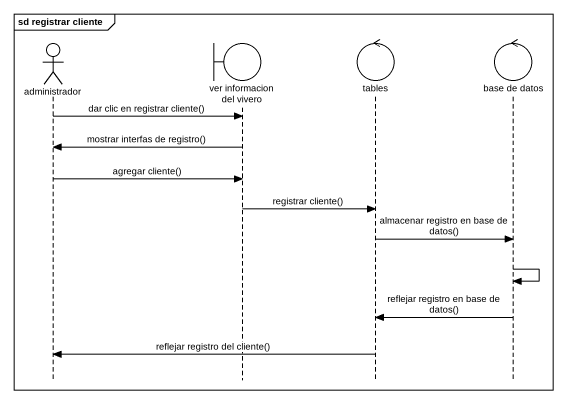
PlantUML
@startuml
mainframe sd registrar cliente
hide footbox
actor administrador
boundary "ver informacion del vivero" as ver_informacion_del_vivero
control tables
control "base de datos" as base_de_datos

administrador -> ver_informacion_del_vivero : dar clic en registrar cliente()
ver_informacion_del_vivero -> administrador : mostrar interfas de registro()
administrador -> ver_informacion_del_vivero : agregar cliente()
ver_informacion_del_vivero -> tables : registrar cliente()
tables -> base_de_datos : almacenar registro en base de datos()
base_de_datos -> base_de_datos
base_de_datos -> tables : reflejar registro en base de datos()
tables -> administrador : reflejar registro del cliente()
@enduml
